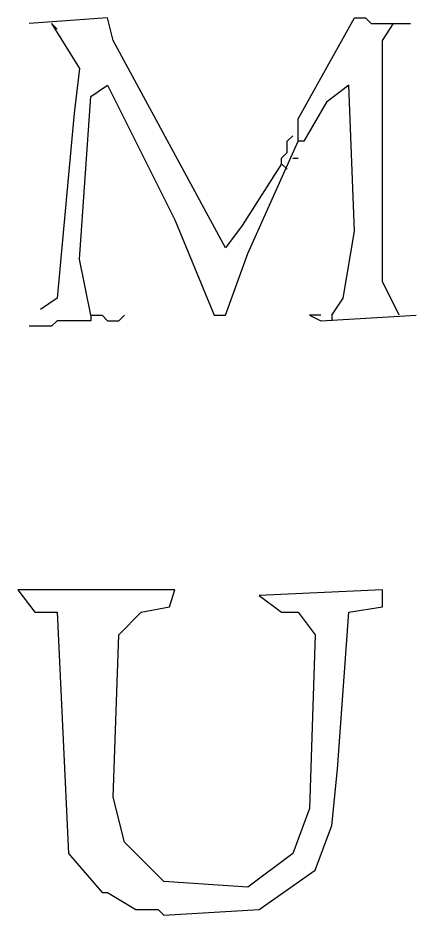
# Model space of a CAD drawing. Header units: inches. Extents: x 0.1 to 9.75, y 0.02 to 4.75.
# Drawn here: x 0.3417 to 0.4403, y 3.7833 to 4.0056 of the extents above; entities that cross this region are included whole.
import ezdxf

# ---------------------------------------------------------------- set-up
doc = ezdxf.new("R2010")
doc.units = ezdxf.units.IN
doc.header["$MEASUREMENT"] = 0
doc.layers.add('PFV', color=179, linetype='Continuous')

msp = doc.modelspace()

# ---------------------------------------------------------------- linework, layer by layer
at = {"layer": 'PFV', "color": 1}
for p, q in [((0.363889, 4.005556), (0.344444, 4.004167)), ((0.365278, 4), (0.363889, 4.005556)), ((0.411111, 3.980556), (0.425, 4.005556)), ((0.425, 4.005556), (0.427778, 4.005556)), ((0.427778, 4.005556), (0.429167, 4.004167)), ((0.35, 4.004167), (0.356944, 3.993056)), ((0.35, 4.004167), (0.351389, 4.002778)), ((0.429167, 4.004167), (0.438889, 4.004167)), ((0.431944, 4), (0.434722, 4.004167)), ((0.393056, 3.948611), (0.365278, 4)), ((0.431944, 3.940278), (0.431944, 4)), ((0.356944, 3.993056), (0.355556, 3.981944)), ((0.359722, 3.986111), (0.363889, 3.988889)), ((0.363889, 3.988889), (0.380556, 3.955556)), ((0.423611, 3.988889), (0.418056, 3.984722)), ((0.425, 3.952778), (0.423611, 3.988889)), ((0.356944, 3.945833), (0.359722, 3.986111)), ((0.418056, 3.984722), (0.4125, 3.975)), ((0.355556, 3.981944), (0.351389, 3.936111)), ((0.411111, 3.975), (0.411111, 3.980556)), ((0.408333, 3.975), (0.409722, 3.976389)), ((0.398611, 3.947222), (0.411111, 3.975)), ((0.408333, 3.972222), (0.408333, 3.975)), ((0.4125, 3.975), (0.411111, 3.975)), ((0.406944, 3.970833), (0.408333, 3.972222)), ((0.406944, 3.969444), (0.397222, 3.954167)), ((0.406944, 3.969444), (0.406944, 3.970833)), ((0.408333, 3.968056), (0.406944, 3.969444)), ((0.409722, 3.970833), (0.411111, 3.970833)), ((0.380556, 3.955556), (0.390278, 3.931944)), ((0.397222, 3.954167), (0.393056, 3.948611)), ((0.422222, 3.936111), (0.425, 3.952778)), ((0.393056, 3.931944), (0.398611, 3.947222)), ((0.359722, 3.931944), (0.356944, 3.945833)), ((0.436111, 3.931944), (0.431944, 3.940278)), ((0.351389, 3.936111), (0.347222, 3.933333)), ((0.419444, 3.931944), (0.422222, 3.936111)), ((0.359722, 3.931944), (0.3625, 3.931944)), ((0.359722, 3.931944), (0.359722, 3.930556)), ((0.3625, 3.931944), (0.363889, 3.930556)), ((0.366667, 3.930556), (0.368056, 3.931944)), ((0.390278, 3.931944), (0.393056, 3.931944)), ((0.416667, 3.931944), (0.413889, 3.931944)), ((0.413889, 3.931944), (0.416667, 3.930556)), ((0.416667, 3.930556), (0.440278, 3.931944)), ((0.419444, 3.931944), (0.419444, 3.930556)), ((0.35, 3.929167), (0.344444, 3.929167)), ((0.351389, 3.930556), (0.35, 3.929167)), ((0.359722, 3.930556), (0.351389, 3.930556)), ((0.363889, 3.930556), (0.366667, 3.930556)), ((0.380556, 3.863889), (0.341667, 3.863889)), ((0.341667, 3.863889), (0.345833, 3.858333)), ((0.379167, 3.859722), (0.380556, 3.863889)), ((0.431944, 3.863889), (0.401389, 3.8625)), ((0.401389, 3.8625), (0.406944, 3.858333)), ((0.431944, 3.859722), (0.431944, 3.863889)), ((0.345833, 3.858333), (0.351389, 3.858333)), ((0.351389, 3.858333), (0.354167, 3.798611)), ((0.366667, 3.852778), (0.372222, 3.858333)), ((0.372222, 3.858333), (0.379167, 3.859722)), ((0.406944, 3.858333), (0.411111, 3.858333)), ((0.411111, 3.858333), (0.415278, 3.852778)), ((0.420833, 3.819444), (0.423611, 3.858333)), ((0.423611, 3.858333), (0.431944, 3.859722)), ((0.365278, 3.8125), (0.366667, 3.852778)), ((0.415278, 3.852778), (0.413889, 3.809722)), ((0.419444, 3.805556), (0.420833, 3.819444)), ((0.368056, 3.801389), (0.365278, 3.8125)), ((0.413889, 3.809722), (0.409722, 3.798611)), ((0.415278, 3.794444), (0.419444, 3.805556)), ((0.377778, 3.791667), (0.368056, 3.801389)), ((0.354167, 3.798611), (0.3625, 3.788889)), ((0.409722, 3.798611), (0.398611, 3.790278)), ((0.401389, 3.784722), (0.415278, 3.794444)), ((0.398611, 3.790278), (0.377778, 3.791667)), ((0.3625, 3.788889), (0.363889, 3.788889)), ((0.363889, 3.788889), (0.370833, 3.784722)), ((0.370833, 3.784722), (0.376389, 3.784722)), ((0.376389, 3.784722), (0.377778, 3.783333)), ((0.377778, 3.783333), (0.401389, 3.784722))]:
    msp.add_line(p, q, dxfattribs=at)

doc.saveas('drawing.dxf')
